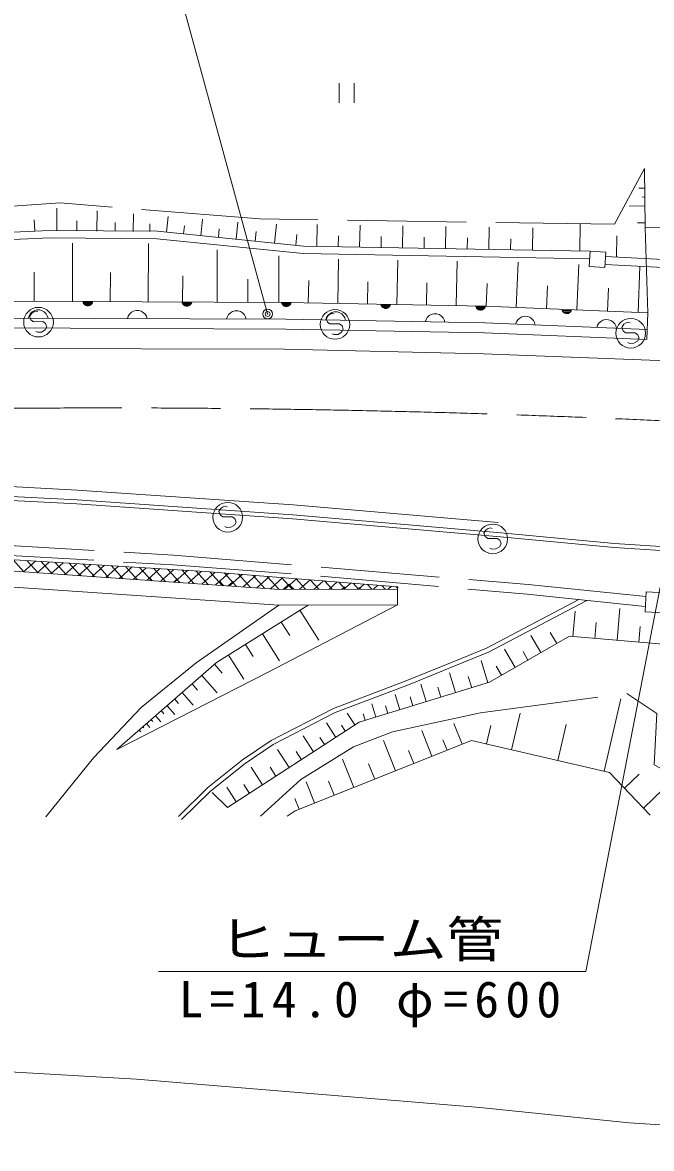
# Model space of a CAD drawing. Units: millimetres, scale not verified. Extents: x 40000 to 680000, y 20000 to 380000.
# Drawn here: x 222786 to 254616, y 258445 to 315426 of the extents above; entities that cross this region are included whole.
import ezdxf
from ezdxf.enums import TextEntityAlignment as Align

# ---------------------------------------------------------------- set-up
doc = ezdxf.new("R2010")
doc.units = ezdxf.units.MM
doc.header["$LTSCALE"] = 1000
doc.header["$PDMODE"] = 32
doc.header["$PDSIZE"] = 500
doc.linetypes.add('CHAIN', pattern=[18.5, 12, -1.5, 3.5, -1.5])
doc.linetypes.add('DASHED', pattern=[7.5, 6, -1.5])
for name, color, linetype, lineweight in [('M-BGD', 7, 'Continuous', 13), ('M-BMK', 2, 'CHAIN', 13), ('M-STR-HTXT', 7, 'Continuous', 13), ('M-STR-STRC', 7, 'Continuous', 13)]:
    doc.layers.add(name, color=color, linetype=linetype, lineweight=lineweight)
doc.styles.add('ＭＳ ゴシック', font='')
doc.styles.get('ＭＳ ゴシック').set_extended_font_data('MS Gothic')

msp = doc.modelspace()

# ---------------------------------------------------------------- linework, layer by layer
at = {"layer": 'M-BGD'}
for p, q in [((238814, 312363), (238814, 311363)), ((239564, 311363), (239564, 312363)), ((254270, 308045), (254294, 305044)), ((254286, 307045), (253974, 307040)), ((254293, 306596), (254137, 306593)), ((224514, 304893), (224526, 306032)), ((254300, 306147), (253484, 306134)), ((223403, 304864), (223378, 305433)), ((226553, 304871), (226564, 305896)), ((228390, 304852), (228400, 305750)), ((230071, 304813), (230151, 305610)), ((231802, 304638), (231886, 305472)), ((224153, 304897), (220366, 304731)), ((229610, 304859), (224153, 304897)), ((225533, 304882), (225539, 305395)), ((227472, 304862), (227476, 305311)), ((229231, 304843), (229235, 305243)), ((237012, 304114), (229610, 304859)), ((230937, 304726), (230979, 305142)), ((232698, 304548), (232742, 304984)), ((233594, 304458), (233682, 305329)), ((235540, 304262), (235637, 305229)), ((237684, 304101), (237704, 305196)), ((239845, 304062), (239865, 305162)), ((242016, 304022), (242036, 305129)), ((244196, 303982), (244217, 305095)), ((246387, 303942), (246407, 305061)), ((248587, 303901), (248608, 305027)), ((250990, 303857), (251015, 305234)), ((254313, 305294), (253905, 305287)), ((254294, 305044), (256577, 305100)), ((254436, 300732), (254294, 305044)), ((234567, 304360), (234616, 304843)), ((236610, 304154), (236665, 304699)), ((238764, 304081), (238774, 304632)), ((240930, 304042), (240941, 304595)), ((243106, 304002), (243116, 304558)), ((245292, 303962), (245302, 304521)), ((247487, 303922), (247497, 304484)), ((252846, 303552), (252855, 304633)), ((225307, 301302), (225314, 304264)), ((229146, 301288), (229157, 304237)), ((232629, 301274), (232639, 303927)), ((251493, 303848), (237012, 304114)), ((235750, 301262), (235759, 303613)), ((238743, 301212), (238785, 303456)), ((241737, 301156), (241779, 303401)), ((244732, 301100), (244774, 303346)), ((247771, 301008), (247865, 303290)), ((250840, 300881), (250935, 303188)), ((223380, 301307), (223383, 302788)), ((227226, 301295), (227232, 302770)), ((230888, 301281), (230893, 302607)), ((253936, 300753), (254033, 303083)), ((234190, 301268), (234194, 302444)), ((237246, 301240), (237267, 302362)), ((240240, 301184), (240261, 302307)), ((243234, 301128), (243255, 302251)), ((246252, 301071), (246299, 302212)), ((249305, 300944), (249353, 302098)), ((252388, 300817), (252436, 301982)), ((236128, 301261), (221063, 301319)), ((223501, 300880), (223380, 300840)), ((223661, 300879), (223501, 300880)), ((223780, 300839), (223661, 300879)), ((225840, 301301), (226340, 301299)), ((225860, 301241), (225840, 301301)), ((226320, 301259), (225860, 301261)), ((225890, 301191), (225860, 301241)), ((225880, 301221), (226300, 301219)), ((225940, 301140), (225890, 301191)), ((226270, 301179), (225910, 301181)), ((225989, 301110), (225940, 301140)), ((225950, 301140), (226230, 301139)), ((226049, 301090), (225989, 301110)), ((226169, 301110), (226009, 301110)), ((226129, 301090), (226049, 301090)), ((226189, 301109), (226129, 301090)), ((226240, 301139), (226189, 301109)), ((226290, 301189), (226240, 301139)), ((226320, 301239), (226290, 301189)), ((226340, 301299), (226320, 301239)), ((228516, 300860), (228396, 300821)), ((228676, 300860), (228516, 300860)), ((228796, 300819), (228676, 300860)), ((230856, 301281), (231356, 301279)), ((230876, 301221), (230856, 301281)), ((231336, 301239), (230876, 301241)), ((230906, 301171), (230876, 301221)), ((230896, 301201), (231316, 301199)), ((230955, 301121), (230906, 301171)), ((231286, 301160), (230926, 301161)), ((231005, 301091), (230955, 301121)), ((230965, 301121), (231245, 301120)), ((231065, 301070), (231005, 301091)), ((231185, 301090), (231025, 301091)), ((231145, 301070), (231065, 301070)), ((231205, 301090), (231145, 301070)), ((231255, 301120), (231205, 301090)), ((231306, 301169), (231255, 301120)), ((231336, 301219), (231306, 301169)), ((231356, 301279), (231336, 301219)), ((235889, 301265), (236389, 301256)), ((235908, 301205), (235889, 301265)), ((236368, 301216), (235908, 301225)), ((235937, 301154), (235908, 301205)), ((235927, 301184), (236347, 301177)), ((235986, 301103), (235937, 301154)), ((236316, 301137), (235956, 301144)), ((236035, 301072), (235986, 301103)), ((235996, 301103), (236276, 301098)), ((236095, 301051), (236035, 301072)), ((236215, 301069), (236055, 301072)), ((236175, 301050), (236095, 301051)), ((246207, 301073), (236128, 301261)), ((236235, 301069), (236175, 301050)), ((236286, 301098), (236235, 301069)), ((236337, 301147), (236286, 301098)), ((236368, 301196), (236337, 301147)), ((236389, 301256), (236368, 301196)), ((240916, 301171), (241416, 301162)), ((240935, 301111), (240916, 301171)), ((241395, 301122), (240935, 301131)), ((240964, 301060), (240935, 301111)), ((240954, 301091), (241374, 301083)), ((241013, 301010), (240964, 301060)), ((241344, 301043), (240984, 301050)), ((241062, 300979), (241013, 301010)), ((241023, 301009), (241303, 301004)), ((241122, 300958), (241062, 300979)), ((241242, 300975), (241082, 300978)), ((241202, 300956), (241122, 300958)), ((241262, 300975), (241202, 300956)), ((241313, 301004), (241262, 300975)), ((241364, 301053), (241313, 301004)), ((241395, 301102), (241364, 301053)), ((241416, 301162), (241395, 301102)), ((245717, 301082), (246217, 301072)), ((245736, 301021), (245717, 301082)), ((245765, 300971), (245736, 301021)), ((246197, 301033), (245737, 301041)), ((245756, 301001), (246176, 300993)), ((245814, 300920), (245765, 300971)), ((246145, 300954), (245785, 300961)), ((245864, 300889), (245814, 300920)), ((245824, 300920), (246104, 300915)), ((245923, 300868), (245864, 300889)), ((246044, 300886), (245884, 300889)), ((246003, 300866), (245923, 300868)), ((246064, 300885), (246003, 300866)), ((246114, 300914), (246064, 300885)), ((246165, 300963), (246114, 300914)), ((246196, 301013), (246165, 300963)), ((246217, 301072), (246196, 301013)), ((254436, 300732), (246207, 301073)), ((250076, 300912), (250576, 300892)), ((250094, 300852), (250076, 300912)), ((250554, 300853), (250095, 300872)), ((250576, 300892), (250553, 300833)), ((221071, 300469), (236119, 300411)), ((223119, 300581), (223079, 300462)), ((223180, 300681), (223119, 300581)), ((223255, 300723), (223145, 300555)), ((223145, 300555), (223210, 300384)), ((223280, 300781), (223180, 300681)), ((223210, 300384), (223338, 300285)), ((223358, 300784), (223255, 300723)), ((223380, 300840), (223280, 300781)), ((223338, 300285), (223822, 300291)), ((223477, 300819), (223358, 300784)), ((223559, 300798), (223477, 300819)), ((223880, 300778), (223780, 300839)), ((223822, 300291), (223949, 300192)), ((223980, 300678), (223880, 300778)), ((224039, 300578), (223980, 300678)), ((224079, 300458), (224039, 300578)), ((228135, 300562), (228095, 300442)), ((228196, 300662), (228135, 300562)), ((228296, 300761), (228196, 300662)), ((228396, 300821), (228296, 300761)), ((228896, 300759), (228796, 300819)), ((228996, 300658), (228896, 300759)), ((229055, 300558), (228996, 300658)), ((229095, 300438), (229055, 300558)), ((233151, 300542), (233111, 300422)), ((233212, 300642), (233151, 300542)), ((233312, 300742), (233212, 300642)), ((233412, 300801), (233312, 300742)), ((233532, 300841), (233412, 300801)), ((233692, 300840), (233532, 300841)), ((233812, 300800), (233692, 300840)), ((233912, 300739), (233812, 300800)), ((234012, 300639), (233912, 300739)), ((234071, 300539), (234012, 300639)), ((234111, 300419), (234071, 300539)), ((236119, 300411), (246182, 300223)), ((238177, 300492), (238134, 300373)), ((238259, 300607), (238150, 300438)), ((238150, 300438), (238215, 300268)), ((238238, 300591), (238177, 300492)), ((238340, 300689), (238238, 300591)), ((238363, 300668), (238259, 300607)), ((238441, 300747), (238340, 300689)), ((238482, 300702), (238363, 300668)), ((238562, 300785), (238441, 300747)), ((238564, 300681), (238482, 300702)), ((238722, 300782), (238562, 300785)), ((238841, 300740), (238722, 300782)), ((238940, 300678), (238841, 300740)), ((239038, 300576), (238940, 300678)), ((239096, 300475), (239038, 300576)), ((239134, 300354), (239096, 300475)), ((243208, 300398), (243166, 300279)), ((243270, 300497), (243208, 300398)), ((243372, 300595), (243270, 300497)), ((243473, 300654), (243372, 300595)), ((243594, 300691), (243473, 300654)), ((243754, 300688), (243594, 300691)), ((243873, 300646), (243754, 300688)), ((243972, 300584), (243873, 300646)), ((244070, 300482), (243972, 300584)), ((244128, 300381), (244070, 300482)), ((244166, 300261), (244128, 300381)), ((247846, 300374), (247782, 300277)), ((247950, 300470), (247846, 300374)), ((248052, 300526), (247950, 300470)), ((248174, 300561), (248052, 300526)), ((248334, 300554), (248174, 300561)), ((248452, 300509), (248334, 300554)), ((248549, 300445), (248452, 300509)), ((248645, 300341), (248549, 300445)), ((248701, 300239), (248645, 300341)), ((250122, 300801), (250094, 300852)), ((250113, 300831), (250533, 300814)), ((250170, 300748), (250122, 300801)), ((250501, 300775), (250141, 300790)), ((250218, 300716), (250170, 300748)), ((250180, 300748), (250459, 300736)), ((250278, 300694), (250218, 300716)), ((250398, 300709), (250238, 300716)), ((250357, 300691), (250278, 300694)), ((250418, 300708), (250357, 300691)), ((250469, 300736), (250418, 300708)), ((250521, 300784), (250469, 300736)), ((250553, 300833), (250521, 300784)), ((252059, 300300), (251955, 300204)), ((252162, 300356), (252059, 300300)), ((252283, 300391), (252162, 300356)), ((252443, 300384), (252283, 300391)), ((252561, 300339), (252443, 300384)), ((252659, 300275), (252561, 300339)), ((254380, 299383), (254436, 300732)), ((221076, 299969), (236113, 299911)), ((223549, 299748), (223451, 299795)), ((223749, 299762), (223549, 299748)), ((223931, 299868), (223749, 299762)), ((224014, 300021), (223931, 299868)), ((223949, 300192), (224014, 300021)), ((236113, 299911), (246167, 299723)), ((238215, 300268), (238342, 300169)), ((238342, 300169), (238826, 300174)), ((238935, 299751), (238754, 299645)), ((238826, 300174), (238954, 300075)), ((239019, 299905), (238935, 299751)), ((238954, 300075), (239019, 299905)), ((246167, 299723), (254380, 299383)), ((246182, 300223), (254400, 299883)), ((247782, 300277), (247737, 300159)), ((248736, 300117), (248701, 300239)), ((251891, 300107), (251846, 299988)), ((251955, 300204), (251891, 300107)), ((252754, 300171), (252659, 300275)), ((252810, 300069), (252754, 300171)), ((252845, 299947), (252810, 300069)), ((253225, 300160), (253115, 299991)), ((253115, 299991), (253180, 299821)), ((253180, 299821), (253308, 299722)), ((253328, 300221), (253225, 300160)), ((253308, 299722), (253792, 299727)), ((253447, 300256), (253328, 300221)), ((253529, 300234), (253447, 300256)), ((253792, 299727), (253919, 299628)), ((238553, 299632), (238456, 299679)), ((238754, 299645), (238553, 299632)), ((253519, 299185), (253422, 299232)), ((253720, 299198), (253519, 299185)), ((253901, 299304), (253720, 299198)), ((253985, 299458), (253901, 299304)), ((253919, 299628), (253985, 299458)), ((221097, 298930), (236051, 298889)), ((236051, 298889), (246119, 298664)), ((246119, 298664), (256961, 298240)), ((217029, 292219), (225554, 291767)), ((225554, 291767), (236483, 291015)), ((217050, 291494), (225536, 291064)), ((217059, 291694), (225548, 291263)), ((225548, 291263), (236465, 290507)), ((225536, 291064), (236449, 290308)), ((232832, 290850), (232723, 290682)), ((232723, 290682), (232788, 290511)), ((232936, 290911), (232832, 290850)), ((233055, 290946), (232936, 290911)), ((233137, 290924), (233055, 290946)), ((236483, 291015), (246857, 290125)), ((232788, 290511), (232915, 290412)), ((232915, 290412), (233399, 290418)), ((233399, 290418), (233527, 290318)), ((233592, 290148), (233508, 289995)), ((233527, 290318), (233592, 290148)), ((236449, 290308), (246788, 289421)), ((236465, 290507), (246805, 289621)), ((233126, 289875), (233029, 289922)), ((233327, 289888), (233126, 289875)), ((233508, 289995), (233327, 289888)), ((246246, 289753), (246136, 289585)), ((246136, 289585), (246201, 289414)), ((246349, 289814), (246246, 289753)), ((246468, 289849), (246349, 289814)), ((246550, 289828), (246468, 289849)), ((246805, 289621), (252738, 289064)), ((246201, 289414), (246329, 289315)), ((246329, 289315), (246813, 289321)), ((246922, 288898), (246740, 288792)), ((246786, 289422), (252722, 288865)), ((246813, 289321), (246940, 289222)), ((247005, 289051), (246922, 288898)), ((246940, 289222), (247005, 289051)), ((252738, 289064), (277729, 287380)), ((246540, 288778), (246442, 288825)), ((246740, 288792), (246540, 288778)), ((252722, 288865), (277712, 287181)), ((232029, 287651), (222116, 288245)), ((222305, 288234), (222856, 287621)), ((223437, 288166), (222834, 287623)), ((223016, 288191), (223573, 287573)), ((224138, 288124), (223529, 287576)), ((223727, 288148), (224290, 287524)), ((224838, 288082), (224224, 287528)), ((224439, 288106), (225007, 287475)), ((225539, 288040), (224918, 287481)), ((225150, 288063), (225724, 287426)), ((226240, 287998), (225613, 287434)), ((225861, 288021), (226440, 287377)), ((226940, 287956), (226308, 287386)), ((226572, 287978), (227157, 287328)), ((227641, 287914), (227002, 287339)), ((227284, 287935), (227874, 287280)), ((228341, 287872), (227697, 287292)), ((227995, 287893), (228591, 287231)), ((229042, 287830), (228392, 287244)), ((228706, 287850), (229308, 287182)), ((229742, 287788), (229086, 287197)), ((229417, 287807), (230024, 287133)), ((230128, 287765), (230741, 287084)), ((222143, 287670), (235788, 286741)), ((224907, 287482), (224968, 287538)), ((224907, 287482), (224968, 287538)), ((225747, 287424), (225674, 287504)), ((225747, 287424), (225674, 287504)), ((227671, 287293), (227793, 287405)), ((227671, 287293), (227793, 287405)), ((229351, 287179), (229206, 287339)), ((229351, 287179), (229206, 287339)), ((230443, 287746), (229781, 287150)), ((230435, 287105), (230619, 287273)), ((230435, 287105), (230619, 287273)), ((231144, 287704), (230476, 287102)), ((230840, 287722), (231458, 287036)), ((231844, 287662), (231170, 287055)), ((231551, 287680), (232175, 286987)), ((232534, 287610), (231865, 287008)), ((241774, 286869), (232029, 287651)), ((232267, 287632), (232892, 286938)), ((233220, 287555), (232560, 286961)), ((232992, 287574), (233608, 286889)), ((233906, 287500), (233254, 286913)), ((233717, 287516), (234325, 286840)), ((234592, 287445), (233949, 286866)), ((234442, 287457), (235042, 286791)), ((235278, 287390), (234644, 286819)), ((235168, 287399), (235759, 286743)), ((235965, 287335), (235338, 286771)), ((235893, 287341), (236433, 286742)), ((236651, 287280), (236052, 286741)), ((236618, 287283), (237104, 286743)), ((237337, 287225), (236800, 286742)), ((237343, 287225), (237776, 286744)), ((222094, 286871), (235762, 285941)), ((232956, 286934), (232737, 287173)), ((232956, 286934), (232737, 287173)), ((233199, 286917), (233444, 287140)), ((233199, 286917), (233444, 287140)), ((235788, 286741), (241755, 286751)), ((235976, 286741), (236269, 287008)), ((235976, 286741), (236269, 287008)), ((236511, 286742), (236269, 287008)), ((236511, 286742), (236269, 287008)), ((238023, 287170), (237549, 286744)), ((238068, 287167), (238448, 286745)), ((238709, 287115), (238298, 286745)), ((238794, 287108), (239120, 286746)), ((238952, 286746), (239095, 286875)), ((238952, 286746), (239095, 286875)), ((239395, 287060), (239046, 286746)), ((239519, 287050), (239792, 286747)), ((240081, 287005), (239795, 286747)), ((239887, 286748), (239801, 286842)), ((239887, 286748), (239801, 286842)), ((240244, 286992), (240464, 286749)), ((240767, 286950), (240543, 286749)), ((240969, 286934), (241135, 286750)), ((241453, 286895), (241292, 286750)), ((241695, 286876), (241763, 286800)), ((241755, 286751), (241774, 286869)), ((241756, 285951), (241755, 286751)), ((254345, 286612), (254295, 285606)), ((255633, 286548), (254345, 286612)), ((246272, 283765), (250935, 286223)), ((246367, 283561), (251337, 286181)), ((235762, 285941), (241756, 285951)), ((236827, 285679), (237777, 284163)), ((250640, 284352), (250749, 285633)), ((252872, 284162), (253009, 285773)), ((254295, 285606), (255583, 285542)), ((235881, 285087), (236308, 284404)), ((251756, 284257), (251825, 285063)), ((234935, 284495), (235789, 283129)), ((249020, 283539), (248517, 284412)), ((249818, 283999), (249497, 284556)), ((253977, 284068), (254045, 284865)), ((234075, 283956), (234457, 283346)), ((245035, 283263), (246272, 283765)), ((233215, 283418), (233980, 282197)), ((242230, 282123), (245035, 283263)), ((245120, 283055), (246367, 283561)), ((247712, 282786), (247181, 283708)), ((248366, 283162), (248115, 283599)), ((232503, 282947), (232890, 282505)), ((242312, 281913), (245120, 283055)), ((246339, 282015), (245994, 283145)), ((247029, 282392), (246764, 282853)), ((231859, 282384), (232633, 281499)), ((238518, 280711), (242230, 282123)), ((244697, 281513), (244392, 282510)), ((245518, 281764), (245345, 282329)), ((230868, 281518), (231425, 280881)), ((231364, 281951), (231642, 281632)), ((238610, 280506), (242312, 281913)), ((243214, 281059), (242946, 281936)), ((243956, 281286), (243803, 281785)), ((230487, 281185), (230683, 280962)), ((240666, 280279), (240460, 280951)), ((241875, 280650), (241640, 281418)), ((242545, 280854), (242411, 281293)), ((252215, 277538), (253063, 281194)), ((229813, 280596), (229944, 280445)), ((230106, 280852), (230497, 280405)), ((235362, 279085), (238518, 280711)), ((235477, 278891), (238610, 280506)), ((239604, 279879), (239217, 280475)), ((240119, 280112), (240017, 280448)), ((241270, 280465), (241153, 280849)), ((247536, 278623), (247968, 280482)), ((228880, 279780), (228921, 279733)), ((229068, 279945), (229232, 279757)), ((229294, 280142), (229376, 280048)), ((229519, 280339), (229782, 280039)), ((238637, 279251), (238164, 279979)), ((239121, 279565), (238927, 279863)), ((245037, 278904), (244621, 279949)), ((246275, 278916), (246491, 279845)), ((249876, 278081), (250300, 279908)), ((228692, 279616), (228774, 279522)), ((237512, 278520), (236982, 279335)), ((238075, 278885), (237838, 279250)), ((243504, 278294), (242986, 279597)), ((233918, 278107), (235362, 279085)), ((234052, 277926), (235477, 278891)), ((241663, 277561), (241054, 279089)), ((244271, 278599), (244063, 279122)), ((232150, 276696), (233918, 278107)), ((236282, 277721), (235690, 278632)), ((236897, 278120), (236632, 278528)), ((239551, 276720), (238986, 278139)), ((242584, 277928), (242324, 278579)), ((232299, 276528), (234052, 277926)), ((234937, 276848), (234353, 277747)), ((235610, 277284), (235314, 277740)), ((240607, 277141), (240303, 277904)), ((237569, 275931), (237143, 277001)), ((238560, 276326), (238277, 277035)), ((253250, 276674), (253993, 277385)), ((254207, 275674), (255693, 277096)), ((230673, 275246), (232150, 276696)), ((230831, 275085), (232299, 276528)), ((233606, 275983), (233118, 276736)), ((234272, 276415), (233980, 276865)), ((236788, 275620), (236575, 276155))]:
    msp.add_line(p, q, dxfattribs=at)
at = {"layer": 'M-BGD', "linetype": 'DASHED'}
for p, q in [((252267, 303181), (258518, 302862)), ((252287, 303581), (258538, 303261)), ((220423, 289061), (230425, 288476)), ((220402, 288562), (230392, 287977)), ((230425, 288476), (248380, 286990)), ((248380, 286990), (254344, 286372)), ((248333, 286492), (254292, 285875))]:
    msp.add_line(p, q, dxfattribs=at)
for points in [[(254270, 308045), (252737, 305213), (234795, 305491), (224699, 306295), (218714, 305894), (212958, 305460), (205491, 305578), (203559, 315387)], [(230392, 287977), (237859, 287410), (248333, 286492)], [(223966, 275221), (226374, 278210), (228787, 280760), (231576, 283026), (235762, 285941)], [(234822, 275261), (236864, 277118), (239538, 278770), (241502, 279530), (245955, 280488), (253364, 281471), (254884, 280457), (254754, 277859), (257067, 276638), (258450, 277287)]]:
    msp.add_lwpolyline(points, dxfattribs=at)
at = {"layer": 'M-BGD'}
for points in [[(204721, 303722), (215457, 303929), (220390, 304356), (224160, 304522), (229590, 304484), (236990, 303739), (251487, 303473)], [(241756, 285951), (235221, 282553), (227562, 278629), (232605, 283036), (237249, 285943)], [(258450, 277287), (257157, 281403), (255590, 283931), (250459, 284368), (246417, 282039), (239824, 280022), (233159, 275693), (232387, 276459)], [(236179, 275265), (236583, 275539), (245510, 279093), (252483, 277476), (254552, 275313)]]:
    msp.add_lwpolyline(points, dxfattribs=at)
msp.add_lwpolyline([(251511, 303848), (251461, 303084), (252251, 303032), (252301, 303796)], close=True, dxfattribs=at)
for centre, radius in [((223595, 300262), 750), ((235190, 300676), 250), ((238599, 300146), 750), ((235190, 300676), 125), ((253565, 299699), 750), ((233172, 290389), 750), ((246586, 289292), 750)]:
    msp.add_circle(centre, radius, dxfattribs=at)
msp.add_point((235190, 300676), dxfattribs=at)
at = {"layer": 'M-BMK'}
msp.add_arc((227193, -304077), 600000, 86.40788, 95.3228, dxfattribs=at)
at = {"layer": 'M-STR-HTXT'}
for p, q in [((219152, 262501), (228551, 261951)), ((228551, 261951), (245925, 260513)), ((245925, 260513), (253494, 259735)), ((253494, 259735), (275559, 258445))]:
    msp.add_line(p, q, dxfattribs=at)
msp.add_lwpolyline([(255055, 286845), (251300, 267401), (229670, 267401)], dxfattribs=at)
at = {"layer": 'M-STR-STRC'}
msp.add_line((235190, 300676), (230692, 317139), dxfattribs=at)

# ---------------------------------------------------------------- texts
at = {"layer": 'M-STR-HTXT', "style": 'ＭＳ ゴシック', "width": 1.15}
msp.add_text('ヒューム管', height=1833, rotation=359.979, dxfattribs=at).set_placement((239927, 269037), align=Align.MIDDLE_CENTER)
at = {"layer": 'M-STR-HTXT', "insert": (240530, 265750), "char_height": 1833, "attachment_point": 5, "rotation": 359.979, "style": 'ＭＳ ゴシック'}
msp.add_mtext('\\T1.26;L=14.0\\~φ=600', dxfattribs=at)

doc.saveas('drawing.dxf')
